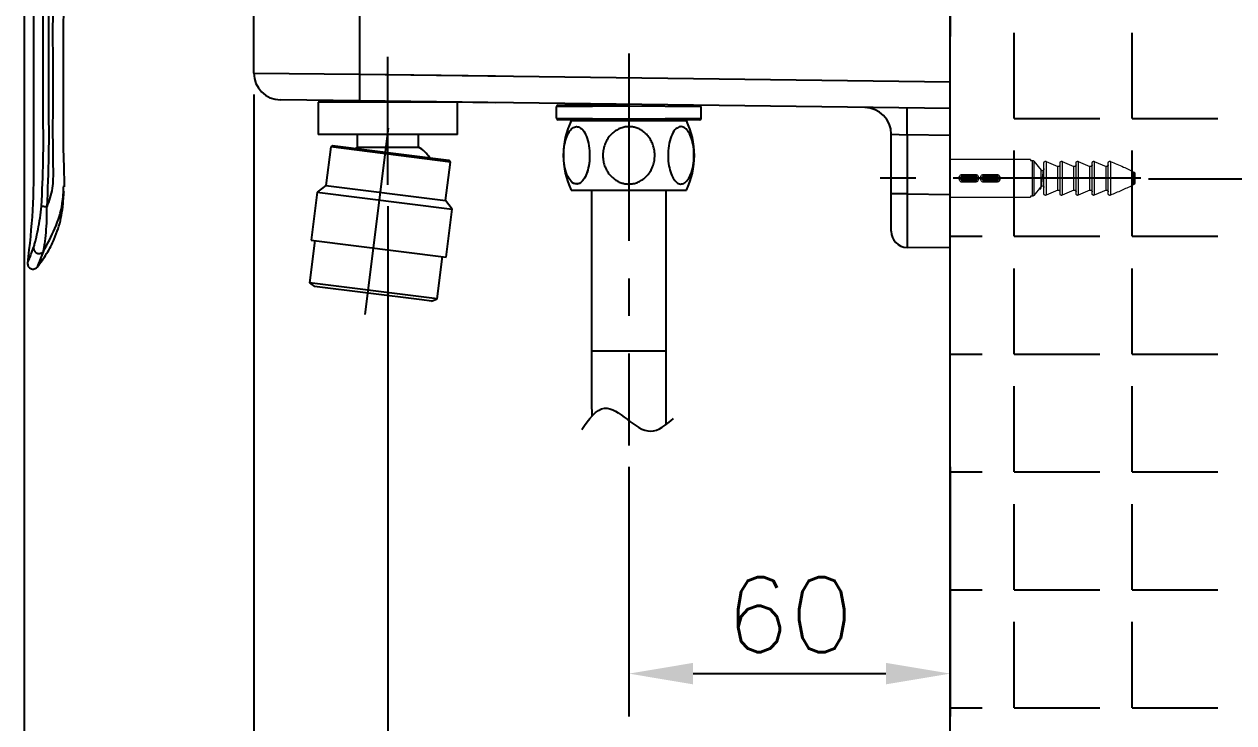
# Model space of a CAD drawing. Extents: x 14808 to 20058, y -13198 to -11680.
# Drawn here: x 18683.1 to 18739.6, y -12367.7 to -12335.1 of the extents above; entities that cross this region are included whole.
import ezdxf

# ---------------------------------------------------------------- set-up
doc = ezdxf.new("R2010")
doc.units = 0
doc.header["$LTSCALE"] = 7
doc.header["$MEASUREMENT"] = 0
doc.linetypes.add('CENTER', pattern=[2, 1.25, -0.25, 0.25, -0.25])
doc.layers.get('0').update_dxf_attribs({"color": 2, "linetype": 'CONTINUOUS'})
for name, color, linetype in [('00_COMPONENTS', 7, 'CONTINUOUS'), ('CL', 1, 'CENTER'), ('D', 2, 'CONTINUOUS'), ('HT', 3, 'CONTINUOUS')]:
    doc.layers.add(name, color=color, linetype=linetype)
doc.styles.add('GHS', font='romans', dxfattribs={"bigfont": 'ghs'})

msp = doc.modelspace()

# ---------------------------------------------------------------- linework, layer by layer
at = {"color": 7, "linetype": 'Continuous', "lineweight": 15}
for p, q in [((18726.313, -12337.829), (18726.313, -12315.329)), ((18726.313, -12337.829), (18726.313, -12339.079)), ((18726.313, -12339.079), (18726.313, -12340.329)), ((18726.313, -12343.079), (18726.313, -12340.329)), ((18730.063, -12341.454), (18726.313, -12341.454)), ((18730.063, -12341.454), (18730.063, -12341.496)), ((18730.063, -12341.496), (18730.154, -12341.496)), ((18730.154, -12343.163), (18730.154, -12341.496)), ((18730.21, -12341.522), (18730.21, -12343.136)), ((18730.21, -12341.522), (18730.557, -12341.954)), ((18730.688, -12343.046), (18730.688, -12341.613)), ((18730.79, -12341.539), (18730.79, -12343.119)), ((18730.79, -12341.539), (18731.335, -12341.773)), ((18731.438, -12343.046), (18731.438, -12341.613)), ((18731.54, -12341.539), (18731.54, -12343.119)), ((18731.54, -12341.539), (18732.085, -12341.773)), ((18732.188, -12343.046), (18732.188, -12341.613)), ((18732.29, -12341.539), (18732.29, -12343.119)), ((18732.29, -12341.539), (18732.835, -12341.773)), ((18732.938, -12343.046), (18732.938, -12341.613)), ((18733.04, -12341.539), (18733.04, -12343.119)), ((18733.04, -12341.539), (18733.585, -12341.773)), ((18733.688, -12343.046), (18733.688, -12341.613)), ((18733.79, -12341.539), (18733.79, -12343.119)), ((18726.888, -12342.204), (18726.888, -12342.145)), ((18726.888, -12342.145), (18727.475, -12342.145)), ((18727.475, -12342.204), (18727.475, -12342.145)), ((18727.888, -12342.204), (18727.888, -12342.145)), ((18727.888, -12342.145), (18728.475, -12342.145)), ((18728.475, -12342.204), (18728.475, -12342.145)), ((18730.557, -12342.704), (18730.557, -12341.954)), ((18730.687, -12341.875), (18730.66, -12341.964)), ((18731.335, -12342.885), (18731.335, -12341.773)), ((18732.085, -12342.885), (18732.085, -12341.773)), ((18732.835, -12342.885), (18732.835, -12341.773)), ((18733.585, -12342.885), (18733.585, -12341.773)), ((18734.89, -12342.62), (18734.89, -12342.039)), ((18734.938, -12342.144), (18734.938, -12342.514)), ((18726.738, -12342.375), (18726.738, -12342.283)), ((18726.892, -12342.279), (18726.813, -12342.279)), ((18726.813, -12342.379), (18726.813, -12342.279)), ((18726.813, -12342.379), (18726.892, -12342.379)), ((18726.888, -12342.513), (18726.888, -12342.454)), ((18727.475, -12342.513), (18726.888, -12342.513)), ((18726.892, -12342.279), (18726.892, -12342.379)), ((18727.475, -12342.513), (18727.475, -12342.454)), ((18727.738, -12342.375), (18727.738, -12342.283)), ((18727.892, -12342.279), (18727.813, -12342.279)), ((18727.813, -12342.379), (18727.813, -12342.279)), ((18727.813, -12342.379), (18727.892, -12342.379)), ((18727.888, -12342.513), (18727.888, -12342.454)), ((18728.475, -12342.513), (18727.888, -12342.513)), ((18727.892, -12342.279), (18727.892, -12342.379)), ((18728.475, -12342.513), (18728.475, -12342.454)), ((18726.313, -12343.079), (18726.313, -12345.579)), ((18726.313, -12343.204), (18730.063, -12343.204)), ((18730.154, -12343.163), (18730.063, -12343.163)), ((18730.063, -12343.163), (18730.063, -12343.204)), ((18731.335, -12342.885), (18730.79, -12343.119)), ((18732.085, -12342.885), (18731.54, -12343.119)), ((18732.835, -12342.885), (18732.29, -12343.119)), ((18733.585, -12342.885), (18733.04, -12343.119))]:
    msp.add_line(p, q, dxfattribs=at)
msp.add_line((18726.313, -12321.909), (18726.313, -12335.709))
for centre, radius, start, end in [((18726.888, -12342.279), 0.075, 90, 180), ((18726.534, -12342.26), 0.358, 357.0075, 9.0446), ((18727.888, -12342.279), 0.075, 90, 180), ((18727.534, -12342.26), 0.358, 357.0075, 9.0446), ((18726.756, -12341.924), 0.36, 267.0203, 279.0053), ((18726.756, -12342.734), 0.36, 80.9947, 92.9797), ((18726.888, -12342.379), 0.075, 180, 270), ((18726.534, -12342.398), 0.358, 350.9554, 2.9925), ((18727.624, -12341.675), 0.608, 263.4644, 270.2691), ((18727.624, -12342.984), 0.608, 89.7309, 96.5356), ((18727.756, -12341.924), 0.36, 267.0203, 279.0053), ((18727.756, -12342.734), 0.36, 80.9947, 92.9797), ((18727.888, -12342.379), 0.075, 180, 270), ((18727.534, -12342.398), 0.358, 350.9554, 2.9925), ((18728.624, -12341.675), 0.608, 263.4644, 270.2691), ((18728.624, -12342.984), 0.608, 89.7309, 96.5356)]:
    msp.add_arc(centre, radius, start, end, dxfattribs=at)
for points, knots in [([(18730.154, -12341.496), (18730.157, -12341.496), (18730.164, -12341.496), (18730.18, -12341.5), (18730.197, -12341.508), (18730.206, -12341.518), (18730.21, -12341.522)], [0, 0, 0, 0, 0.143051, 0.35299, 0.744782, 1, 1, 1, 1]), ([(18730.688, -12341.613), (18730.688, -12341.608), (18730.688, -12341.599), (18730.693, -12341.581), (18730.702, -12341.564), (18730.715, -12341.551), (18730.726, -12341.543), (18730.737, -12341.537), (18730.75, -12341.534), (18730.764, -12341.533), (18730.776, -12341.534), (18730.785, -12341.537), (18730.79, -12341.539), (18730.79, -12341.539)], [0, 0, 0, 0, 0.090587, 0.18362, 0.372835, 0.462038, 0.554146, 0.638245, 0.725016, 0.820601, 0.900646, 0.983061, 1, 1, 1, 1]), ([(18731.438, -12341.613), (18731.438, -12341.608), (18731.438, -12341.599), (18731.443, -12341.581), (18731.452, -12341.564), (18731.465, -12341.551), (18731.476, -12341.543), (18731.487, -12341.537), (18731.5, -12341.534), (18731.514, -12341.533), (18731.526, -12341.534), (18731.535, -12341.537), (18731.54, -12341.539), (18731.54, -12341.539)], [0, 0, 0, 0, 0.090587, 0.18362, 0.372835, 0.462038, 0.554146, 0.638245, 0.725016, 0.820601, 0.900646, 0.983061, 1, 1, 1, 1]), ([(18732.188, -12341.613), (18732.188, -12341.608), (18732.188, -12341.599), (18732.193, -12341.581), (18732.202, -12341.564), (18732.215, -12341.551), (18732.226, -12341.543), (18732.237, -12341.537), (18732.25, -12341.534), (18732.264, -12341.533), (18732.276, -12341.534), (18732.285, -12341.537), (18732.29, -12341.539), (18732.29, -12341.539)], [0, 0, 0, 0, 0.090587, 0.18362, 0.372835, 0.462038, 0.554146, 0.638245, 0.725016, 0.820601, 0.900646, 0.983061, 1, 1, 1, 1]), ([(18732.938, -12341.613), (18732.938, -12341.608), (18732.938, -12341.599), (18732.943, -12341.581), (18732.952, -12341.564), (18732.965, -12341.551), (18732.976, -12341.543), (18732.987, -12341.537), (18733, -12341.534), (18733.014, -12341.533), (18733.026, -12341.534), (18733.035, -12341.537), (18733.04, -12341.539), (18733.04, -12341.539)], [0, 0, 0, 0, 0.090587, 0.18362, 0.372835, 0.462038, 0.554146, 0.638245, 0.725016, 0.820601, 0.900646, 0.983061, 1, 1, 1, 1]), ([(18733.688, -12341.613), (18733.688, -12341.608), (18733.688, -12341.599), (18733.693, -12341.581), (18733.702, -12341.564), (18733.715, -12341.551), (18733.726, -12341.543), (18733.737, -12341.537), (18733.75, -12341.534), (18733.764, -12341.533), (18733.776, -12341.534), (18733.785, -12341.537), (18733.79, -12341.539), (18733.79, -12341.539)], [0, 0, 0, 0, 0.090587, 0.18362, 0.372835, 0.462038, 0.554146, 0.638245, 0.725016, 0.820601, 0.900646, 0.983061, 1, 1, 1, 1]), ([(18733.79, -12341.539), (18733.995, -12341.625), (18734.367, -12341.781), (18734.728, -12341.959), (18734.89, -12342.039)], [0, 0, 0, 0, 0.5510684, 1, 1, 1, 1]), ([(18726.738, -12342.283), (18726.738, -12342.272), (18726.74, -12342.246), (18726.759, -12342.206), (18726.794, -12342.172), (18726.838, -12342.149), (18726.871, -12342.146), (18726.888, -12342.145)], [0, 0, 0, 0, 0.141948, 0.35246, 0.565359, 0.780891, 1, 1, 1, 1]), ([(18726.888, -12342.204), (18726.991, -12342.204), (18727.162, -12342.204), (18727.351, -12342.204), (18727.443, -12342.204), (18727.467, -12342.204), (18727.475, -12342.204)], [0, 0, 0, 0, 0.472067, 0.778735, 0.931401, 1, 1, 1, 1]), ([(18727.475, -12342.145), (18727.476, -12342.145), (18727.494, -12342.145), (18727.529, -12342.15), (18727.571, -12342.171), (18727.604, -12342.203), (18727.624, -12342.241), (18727.626, -12342.27), (18727.627, -12342.283)], [0, 0, 0, 0, 0.016892, 0.235372, 0.450772, 0.624179, 0.82807, 1, 1, 1, 1]), ([(18727.555, -12342.279), (18727.555, -12342.272), (18727.554, -12342.257), (18727.544, -12342.236), (18727.527, -12342.219), (18727.503, -12342.206), (18727.485, -12342.205), (18727.475, -12342.204)], [0, 0, 0, 0, 0.173018, 0.375117, 0.543599, 0.7526, 1, 1, 1, 1]), ([(18727.738, -12342.283), (18727.738, -12342.272), (18727.74, -12342.246), (18727.759, -12342.206), (18727.794, -12342.172), (18727.838, -12342.149), (18727.871, -12342.146), (18727.888, -12342.145)], [0, 0, 0, 0, 0.141948, 0.35246, 0.565359, 0.780891, 1, 1, 1, 1]), ([(18727.888, -12342.204), (18727.991, -12342.204), (18728.162, -12342.204), (18728.351, -12342.204), (18728.443, -12342.204), (18728.467, -12342.204), (18728.475, -12342.204)], [0, 0, 0, 0, 0.472067, 0.778735, 0.931401, 1, 1, 1, 1]), ([(18728.475, -12342.145), (18728.476, -12342.145), (18728.494, -12342.145), (18728.529, -12342.15), (18728.571, -12342.171), (18728.604, -12342.203), (18728.624, -12342.241), (18728.626, -12342.27), (18728.627, -12342.283)], [0, 0, 0, 0, 0.016892, 0.235372, 0.450772, 0.624179, 0.82807, 1, 1, 1, 1]), ([(18728.555, -12342.279), (18728.555, -12342.272), (18728.554, -12342.257), (18728.544, -12342.236), (18728.527, -12342.219), (18728.503, -12342.206), (18728.485, -12342.205), (18728.475, -12342.204)], [0, 0, 0, 0, 0.173018, 0.375117, 0.543599, 0.7526, 1, 1, 1, 1]), ([(18730.5, -12342.784), (18730.505, -12342.798), (18730.515, -12342.829), (18730.53, -12342.833), (18730.546, -12342.805), (18730.562, -12342.743), (18730.577, -12342.652), (18730.593, -12342.54), (18730.609, -12342.413), (18730.624, -12342.28), (18730.64, -12342.15), (18730.657, -12342.033), (18730.671, -12341.936), (18730.682, -12341.896), (18730.687, -12341.876)], [0, 0, 0, 0, 0.079782, 0.162789, 0.247255, 0.33222, 0.415205, 0.499717, 0.584656, 0.667622, 0.752178, 0.837091, 0.920041, 1, 1, 1, 1]), ([(18730.66, -12341.964), (18730.659, -12341.965), (18730.654, -12341.97), (18730.646, -12341.976), (18730.635, -12341.981), (18730.625, -12341.984), (18730.614, -12341.986), (18730.603, -12341.985), (18730.593, -12341.982), (18730.584, -12341.978), (18730.575, -12341.973), (18730.565, -12341.965), (18730.56, -12341.958), (18730.557, -12341.954)], [0, 0, 0, 0, 0.057433, 0.165493, 0.254243, 0.34544, 0.434272, 0.526122, 0.608603, 0.693229, 0.780987, 0.870624, 1, 1, 1, 1]), ([(18730.688, -12341.894), (18730.688, -12341.895), (18730.688, -12341.901), (18730.687, -12341.912), (18730.684, -12341.922), (18730.682, -12341.927)], [0, 0, 0, 0, 0.05861, 0.552891, 1, 1, 1, 1]), ([(18731.438, -12341.697), (18731.437, -12341.702), (18731.437, -12341.712), (18731.433, -12341.726), (18731.427, -12341.74), (18731.419, -12341.752), (18731.409, -12341.762), (18731.397, -12341.771), (18731.385, -12341.776), (18731.372, -12341.779), (18731.36, -12341.78), (18731.349, -12341.778), (18731.34, -12341.776), (18731.336, -12341.774), (18731.335, -12341.773)], [0, 0, 0, 0, 0.096932, 0.19322, 0.292336, 0.387669, 0.486172, 0.574819, 0.666624, 0.74646, 0.828966, 0.903471, 0.980128, 1, 1, 1, 1]), ([(18732.188, -12341.697), (18732.187, -12341.702), (18732.187, -12341.712), (18732.183, -12341.726), (18732.177, -12341.74), (18732.169, -12341.752), (18732.159, -12341.762), (18732.147, -12341.771), (18732.135, -12341.776), (18732.122, -12341.779), (18732.11, -12341.78), (18732.099, -12341.778), (18732.09, -12341.776), (18732.086, -12341.774), (18732.085, -12341.773)], [0, 0, 0, 0, 0.096932, 0.19322, 0.292336, 0.387669, 0.486172, 0.574819, 0.666624, 0.74646, 0.828966, 0.903471, 0.980128, 1, 1, 1, 1]), ([(18732.938, -12341.697), (18732.937, -12341.702), (18732.937, -12341.712), (18732.933, -12341.726), (18732.927, -12341.74), (18732.919, -12341.752), (18732.909, -12341.762), (18732.897, -12341.771), (18732.885, -12341.776), (18732.872, -12341.779), (18732.86, -12341.78), (18732.849, -12341.778), (18732.84, -12341.776), (18732.836, -12341.774), (18732.835, -12341.773)], [0, 0, 0, 0, 0.096932, 0.19322, 0.292336, 0.387669, 0.486172, 0.574819, 0.666624, 0.74646, 0.828966, 0.903471, 0.980128, 1, 1, 1, 1]), ([(18733.688, -12341.697), (18733.687, -12341.702), (18733.687, -12341.712), (18733.683, -12341.726), (18733.677, -12341.74), (18733.669, -12341.752), (18733.659, -12341.762), (18733.647, -12341.771), (18733.635, -12341.776), (18733.622, -12341.779), (18733.61, -12341.78), (18733.599, -12341.778), (18733.59, -12341.776), (18733.586, -12341.774), (18733.585, -12341.773)], [0, 0, 0, 0, 0.096932, 0.19322, 0.292336, 0.387669, 0.486172, 0.574819, 0.666624, 0.74646, 0.828966, 0.903471, 0.980128, 1, 1, 1, 1]), ([(18734.89, -12342.039), (18734.891, -12342.039), (18734.898, -12342.043), (18734.906, -12342.05), (18734.92, -12342.066), (18734.935, -12342.096), (18734.937, -12342.126), (18734.938, -12342.144)], [0, 0, 0, 0, 0.0255964, 0.1950803, 0.2472498, 0.5649138, 1, 1, 1, 1]), ([(18726.888, -12342.513), (18726.877, -12342.513), (18726.849, -12342.511), (18726.807, -12342.495), (18726.769, -12342.464), (18726.743, -12342.422), (18726.739, -12342.391), (18726.738, -12342.375)], [0, 0, 0, 0, 0.145418, 0.368001, 0.585083, 0.794333, 1, 1, 1, 1]), ([(18727.475, -12342.454), (18727.467, -12342.454), (18727.443, -12342.454), (18727.38, -12342.454), (18727.202, -12342.454), (18727.029, -12342.454), (18726.888, -12342.454)], [0, 0, 0, 0, 0.070858, 0.217958, 0.3643, 1, 1, 1, 1]), ([(18727.555, -12342.279), (18727.553, -12342.279), (18727.544, -12342.279), (18727.505, -12342.279), (18727.424, -12342.279), (18727.322, -12342.279), (18727.191, -12342.279), (18727.045, -12342.279), (18726.936, -12342.279), (18726.892, -12342.279)], [0, 0, 0, 0, 0.020832, 0.12545, 0.283902, 0.42695, 0.573375, 0.828545, 1, 1, 1, 1]), ([(18726.892, -12342.379), (18727.042, -12342.379), (18727.229, -12342.379), (18727.426, -12342.379), (18727.502, -12342.379), (18727.542, -12342.379), (18727.552, -12342.379), (18727.555, -12342.379)], [0, 0, 0, 0, 0.5781079, 0.7187487, 0.8716407, 0.9638999, 1, 1, 1, 1]), ([(18727.627, -12342.375), (18727.627, -12342.377), (18727.627, -12342.393), (18727.621, -12342.425), (18727.602, -12342.456), (18727.575, -12342.483), (18727.537, -12342.507), (18727.497, -12342.511), (18727.475, -12342.513)], [0, 0, 0, 0, 0.017458, 0.217503, 0.421286, 0.48534, 0.710599, 1, 1, 1, 1]), ([(18727.475, -12342.454), (18727.476, -12342.454), (18727.485, -12342.454), (18727.497, -12342.452), (18727.517, -12342.446), (18727.529, -12342.438), (18727.542, -12342.423), (18727.553, -12342.406), (18727.554, -12342.388), (18727.555, -12342.379)], [0, 0, 0, 0, 0.027434, 0.231118, 0.301702, 0.519144, 0.581325, 0.782015, 1, 1, 1, 1]), ([(18727.555, -12342.379), (18727.555, -12342.371), (18727.555, -12342.338), (18727.555, -12342.305), (18727.555, -12342.279)], [0, 0, 0, 0, 0.2343115, 1, 1, 1, 1]), ([(18727.627, -12342.283), (18727.627, -12342.307), (18727.627, -12342.337), (18727.627, -12342.368), (18727.627, -12342.375)], [0, 0, 0, 0, 0.7656201, 1, 1, 1, 1]), ([(18727.888, -12342.513), (18727.877, -12342.513), (18727.849, -12342.511), (18727.807, -12342.495), (18727.769, -12342.464), (18727.743, -12342.422), (18727.739, -12342.391), (18727.738, -12342.375)], [0, 0, 0, 0, 0.145418, 0.368001, 0.585083, 0.794333, 1, 1, 1, 1]), ([(18728.475, -12342.454), (18728.467, -12342.454), (18728.443, -12342.454), (18728.38, -12342.454), (18728.202, -12342.454), (18728.029, -12342.454), (18727.888, -12342.454)], [0, 0, 0, 0, 0.070858, 0.217958, 0.3643, 1, 1, 1, 1]), ([(18728.555, -12342.279), (18728.553, -12342.279), (18728.544, -12342.279), (18728.505, -12342.279), (18728.395, -12342.279), (18728.226, -12342.279), (18728.046, -12342.279), (18727.936, -12342.279), (18727.892, -12342.279)], [0, 0, 0, 0, 0.020848, 0.125544, 0.284114, 0.573057, 0.828417, 1, 1, 1, 1]), ([(18727.892, -12342.379), (18727.965, -12342.379), (18728.114, -12342.379), (18728.293, -12342.379), (18728.426, -12342.379), (18728.502, -12342.379), (18728.542, -12342.379), (18728.552, -12342.379), (18728.555, -12342.379)], [0, 0, 0, 0, 0.284893, 0.579175, 0.71946, 0.871965, 0.963991, 1, 1, 1, 1]), ([(18728.627, -12342.375), (18728.627, -12342.377), (18728.627, -12342.393), (18728.621, -12342.425), (18728.602, -12342.456), (18728.575, -12342.483), (18728.537, -12342.507), (18728.497, -12342.511), (18728.475, -12342.513)], [0, 0, 0, 0, 0.0174578, 0.2175035, 0.4212856, 0.4853404, 0.7105992, 1, 1, 1, 1]), ([(18728.475, -12342.454), (18728.476, -12342.454), (18728.485, -12342.454), (18728.497, -12342.452), (18728.517, -12342.446), (18728.529, -12342.438), (18728.542, -12342.423), (18728.553, -12342.406), (18728.554, -12342.388), (18728.555, -12342.379)], [0, 0, 0, 0, 0.027434, 0.231118, 0.301702, 0.519144, 0.581325, 0.782015, 1, 1, 1, 1]), ([(18728.555, -12342.379), (18728.555, -12342.371), (18728.555, -12342.338), (18728.555, -12342.305), (18728.555, -12342.279)], [0, 0, 0, 0, 0.234311, 1, 1, 1, 1]), ([(18728.627, -12342.283), (18728.627, -12342.307), (18728.627, -12342.337), (18728.627, -12342.368), (18728.627, -12342.375)], [0, 0, 0, 0, 0.76562, 1, 1, 1, 1]), ([(18730.557, -12342.704), (18730.532, -12342.738), (18730.421, -12342.886), (18730.302, -12343.027), (18730.21, -12343.136)], [0, 0, 0, 0, 0.226025, 1, 1, 1, 1]), ([(18730.548, -12342.792), (18730.559, -12342.756), (18730.57, -12342.719), (18730.581, -12342.683), (18730.581, -12342.683)], [0, 0, 0, 0, 0.978658, 1, 1, 1, 1]), ([(18730.581, -12342.683), (18730.586, -12342.68), (18730.594, -12342.675), (18730.606, -12342.673), (18730.617, -12342.673), (18730.628, -12342.675), (18730.639, -12342.679), (18730.65, -12342.685), (18730.661, -12342.695), (18730.671, -12342.706), (18730.678, -12342.719), (18730.685, -12342.738), (18730.687, -12342.753), (18730.688, -12342.764)], [0, 0, 0, 0, 0.096539, 0.16446, 0.234823, 0.29604, 0.358955, 0.450565, 0.538355, 0.628957, 0.716621, 0.806209, 1, 1, 1, 1]), ([(18734.89, -12342.62), (18734.865, -12342.633), (18734.675, -12342.734), (18734.307, -12342.899), (18733.963, -12343.046), (18733.79, -12343.119)], [0, 0, 0, 0, 0.070185, 0.534706, 1, 1, 1, 1]), ([(18734.938, -12342.514), (18734.937, -12342.521), (18734.937, -12342.542), (18734.93, -12342.572), (18734.915, -12342.6), (18734.901, -12342.614), (18734.892, -12342.619), (18734.89, -12342.62)], [0, 0, 0, 0, 0.176979, 0.522801, 0.753282, 0.949342, 1, 1, 1, 1]), ([(18730.21, -12343.136), (18730.207, -12343.14), (18730.198, -12343.149), (18730.179, -12343.16), (18730.162, -12343.162), (18730.154, -12343.163)], [0, 0, 0, 0, 0.216514, 0.625663, 1, 1, 1, 1]), ([(18730.79, -12343.119), (18730.787, -12343.121), (18730.78, -12343.123), (18730.768, -12343.125), (18730.756, -12343.125), (18730.744, -12343.123), (18730.733, -12343.119), (18730.722, -12343.113), (18730.713, -12343.105), (18730.704, -12343.096), (18730.697, -12343.086), (18730.692, -12343.074), (18730.689, -12343.061), (18730.688, -12343.051), (18730.688, -12343.046), (18730.688, -12343.046)], [0, 0, 0, 0, 0.07532, 0.152584, 0.232221, 0.314211, 0.393204, 0.474396, 0.555172, 0.638099, 0.722558, 0.809224, 0.898319, 0.989778, 1, 1, 1, 1]), ([(18731.335, -12342.885), (18731.337, -12342.884), (18731.343, -12342.882), (18731.353, -12342.879), (18731.365, -12342.879), (18731.377, -12342.88), (18731.388, -12342.883), (18731.398, -12342.889), (18731.408, -12342.896), (18731.418, -12342.905), (18731.425, -12342.916), (18731.431, -12342.928), (18731.436, -12342.941), (18731.437, -12342.953), (18731.438, -12342.959), (18731.438, -12342.961)], [0, 0, 0, 0, 0.045689, 0.125421, 0.207815, 0.282278, 0.358888, 0.427435, 0.513209, 0.601632, 0.687346, 0.775236, 0.867028, 0.961234, 1, 1, 1, 1]), ([(18731.54, -12343.119), (18731.537, -12343.121), (18731.53, -12343.123), (18731.518, -12343.125), (18731.506, -12343.125), (18731.494, -12343.123), (18731.483, -12343.119), (18731.472, -12343.113), (18731.463, -12343.105), (18731.454, -12343.096), (18731.447, -12343.086), (18731.442, -12343.074), (18731.439, -12343.061), (18731.438, -12343.051), (18731.438, -12343.046), (18731.438, -12343.046)], [0, 0, 0, 0, 0.07532, 0.152584, 0.232221, 0.314211, 0.393204, 0.474396, 0.555172, 0.638099, 0.722558, 0.809224, 0.898319, 0.989778, 1, 1, 1, 1]), ([(18732.085, -12342.885), (18732.087, -12342.884), (18732.093, -12342.882), (18732.103, -12342.879), (18732.115, -12342.879), (18732.127, -12342.88), (18732.138, -12342.883), (18732.148, -12342.889), (18732.158, -12342.896), (18732.168, -12342.905), (18732.175, -12342.916), (18732.181, -12342.928), (18732.186, -12342.941), (18732.187, -12342.953), (18732.188, -12342.959), (18732.188, -12342.961)], [0, 0, 0, 0, 0.045689, 0.125421, 0.207815, 0.282278, 0.358888, 0.427435, 0.513209, 0.601632, 0.687346, 0.775236, 0.867028, 0.961234, 1, 1, 1, 1]), ([(18732.29, -12343.119), (18732.287, -12343.121), (18732.28, -12343.123), (18732.268, -12343.125), (18732.256, -12343.125), (18732.244, -12343.123), (18732.233, -12343.119), (18732.222, -12343.113), (18732.213, -12343.105), (18732.204, -12343.096), (18732.197, -12343.086), (18732.192, -12343.074), (18732.189, -12343.061), (18732.188, -12343.051), (18732.188, -12343.046), (18732.188, -12343.046)], [0, 0, 0, 0, 0.07532, 0.152584, 0.232221, 0.314211, 0.393204, 0.474396, 0.555172, 0.638099, 0.722558, 0.809224, 0.898319, 0.989778, 1, 1, 1, 1]), ([(18732.835, -12342.885), (18732.837, -12342.884), (18732.843, -12342.882), (18732.853, -12342.879), (18732.865, -12342.879), (18732.877, -12342.88), (18732.888, -12342.883), (18732.898, -12342.889), (18732.908, -12342.896), (18732.918, -12342.905), (18732.925, -12342.916), (18732.931, -12342.928), (18732.936, -12342.941), (18732.937, -12342.953), (18732.938, -12342.959), (18732.938, -12342.961)], [0, 0, 0, 0, 0.045689, 0.125421, 0.207815, 0.282278, 0.358888, 0.427435, 0.513209, 0.601632, 0.687346, 0.775236, 0.867028, 0.961234, 1, 1, 1, 1]), ([(18733.04, -12343.119), (18733.037, -12343.121), (18733.03, -12343.123), (18733.018, -12343.125), (18733.006, -12343.125), (18732.994, -12343.123), (18732.983, -12343.119), (18732.972, -12343.113), (18732.963, -12343.105), (18732.954, -12343.096), (18732.947, -12343.086), (18732.942, -12343.074), (18732.939, -12343.061), (18732.938, -12343.051), (18732.938, -12343.046), (18732.938, -12343.046)], [0, 0, 0, 0, 0.07532, 0.152584, 0.232221, 0.314211, 0.393204, 0.474396, 0.555172, 0.638099, 0.722558, 0.809224, 0.898319, 0.989778, 1, 1, 1, 1]), ([(18733.585, -12342.885), (18733.587, -12342.884), (18733.593, -12342.882), (18733.603, -12342.879), (18733.615, -12342.879), (18733.627, -12342.88), (18733.638, -12342.883), (18733.648, -12342.889), (18733.658, -12342.896), (18733.668, -12342.905), (18733.675, -12342.916), (18733.681, -12342.928), (18733.686, -12342.941), (18733.687, -12342.953), (18733.688, -12342.959), (18733.688, -12342.961)], [0, 0, 0, 0, 0.0456891, 0.125421, 0.2078148, 0.2822779, 0.3588875, 0.4274351, 0.5132092, 0.6016315, 0.6873457, 0.7752357, 0.8670277, 0.9612337, 1, 1, 1, 1]), ([(18733.79, -12343.119), (18733.787, -12343.121), (18733.78, -12343.123), (18733.768, -12343.125), (18733.756, -12343.125), (18733.744, -12343.123), (18733.733, -12343.119), (18733.722, -12343.113), (18733.713, -12343.105), (18733.704, -12343.096), (18733.697, -12343.086), (18733.692, -12343.074), (18733.689, -12343.061), (18733.688, -12343.051), (18733.688, -12343.046), (18733.688, -12343.046)], [0, 0, 0, 0, 0.07532, 0.152584, 0.232221, 0.314211, 0.393204, 0.474396, 0.555172, 0.638099, 0.722558, 0.809224, 0.898319, 0.989778, 1, 1, 1, 1])]:
    msp.add_open_spline(points, degree=3, knots=knots, dxfattribs=at)
at = {"layer": '00_COMPONENTS', "color": 7, "linetype": 'Continuous'}
for p, q in [((18693.813, -12337.42), (18693.813, -12315.738)), ((18698.747, -12315.69), (18698.747, -12337.468)), ((18693.813, -12337.42), (18698.747, -12337.468)), ((18698.747, -12337.468), (18705.085, -12337.551)), ((18698.747, -12337.468), (18726.313, -12337.829)), ((18698.747, -12338.718), (18695.046, -12338.67)), ((18696.813, -12338.778), (18696.813, -12340.278)), ((18703.313, -12338.778), (18696.813, -12338.778)), ((18697.438, -12338.701), (18697.438, -12338.778)), ((18726.313, -12339.079), (18698.747, -12338.718)), ((18705.085, -12338.801), (18698.747, -12338.718)), ((18702.688, -12338.778), (18702.688, -12338.77)), ((18703.313, -12340.278), (18703.313, -12338.778)), ((18711.313, -12338.958), (18707.938, -12338.987)), ((18707.938, -12339.529), (18707.938, -12338.987)), ((18708.012, -12338.912), (18711.313, -12338.883)), ((18708.688, -12338.848), (18708.688, -12338.906)), ((18710.148, -12338.868), (18710.148, -12338.893)), ((18714.688, -12338.987), (18711.313, -12338.958)), ((18714.688, -12339.529), (18714.688, -12338.987)), ((18707.938, -12339.529), (18711.313, -12339.558)), ((18711.313, -12339.633), (18708.012, -12339.604)), ((18708.625, -12339.633), (18708.585, -12339.718)), ((18708.625, -12339.633), (18714, -12339.633)), ((18708.688, -12339.61), (18708.688, -12339.633)), ((18710.148, -12339.623), (18710.148, -12339.633)), ((18711.313, -12339.558), (18714.688, -12339.529)), ((18714.613, -12339.604), (18711.313, -12339.633)), ((18712.478, -12339.633), (18712.478, -12339.623)), ((18713.938, -12339.633), (18713.938, -12339.61)), ((18703.313, -12340.278), (18696.813, -12340.278)), ((18698.625, -12340.278), (18698.625, -12340.878)), ((18701.5, -12340.878), (18701.5, -12340.278)), ((18723.563, -12340.277), (18724.303, -12340.303)), ((18723.563, -12343.053), (18723.563, -12340.277)), ((18726.313, -12340.329), (18724.303, -12340.303)), ((18724.303, -12340.303), (18724.303, -12343.053)), ((18697.399, -12340.868), (18697.173, -12342.666)), ((18697.483, -12340.803), (18697.399, -12340.868)), ((18702.981, -12341.569), (18697.399, -12340.868)), ((18697.483, -12340.803), (18702.915, -12341.485)), ((18698.625, -12340.878), (18698.532, -12340.934)), ((18698.625, -12340.878), (18701.5, -12340.878)), ((18702.754, -12343.368), (18702.981, -12341.569)), ((18702.981, -12341.569), (18702.915, -12341.485)), ((18697.173, -12342.666), (18696.768, -12342.98)), ((18697.173, -12342.666), (18702.754, -12343.368)), ((18696.768, -12342.98), (18696.488, -12345.213)), ((18696.768, -12342.98), (18703.069, -12343.772)), ((18708.585, -12342.798), (18708.625, -12342.883)), ((18708.625, -12342.883), (18714, -12342.883)), ((18709.563, -12342.883), (18709.563, -12350.383)), ((18713.063, -12350.383), (18713.063, -12342.883)), ((18723.563, -12344.803), (18723.563, -12343.053)), ((18724.303, -12343.053), (18723.563, -12343.053)), ((18724.303, -12343.053), (18726.313, -12343.079)), ((18703.069, -12343.772), (18702.754, -12343.368)), ((18702.788, -12346.005), (18703.069, -12343.772)), ((18696.661, -12345.235), (18696.414, -12347.2)), ((18696.488, -12345.213), (18702.788, -12346.005)), ((18726.313, -12345.579), (18724.303, -12345.553)), ((18702.368, -12347.948), (18702.615, -12345.983)), ((18696.414, -12347.2), (18696.644, -12347.374)), ((18701.87, -12347.886), (18696.414, -12347.2)), ((18701.645, -12348.003), (18696.644, -12347.374)), ((18702.102, -12348.06), (18701.645, -12348.003)), ((18702.368, -12347.948), (18701.87, -12347.886)), ((18702.102, -12348.06), (18702.368, -12347.948)), ((18709.563, -12350.383), (18713.063, -12350.383))]:
    msp.add_line(p, q, dxfattribs=at)
for centre, radius, start, end in [((18695.063, -12337.42), 1.25, 180, 269.25), ((18722.624, -12338.093), 23.885, 178.5007, 181.4993), ((18708.013, -12338.987), 0.075, 90.5, 180), ((18708.013, -12338.987), 0.075, 126.853, 177.5357), ((18714.613, -12338.987), 0.075, 2.4643, 53.147), ((18722.313, -12340.277), 1.25, 0, 89.25), ((18700.426, -12339.678), 23.885, 358.5007, 1.4993), ((18708.013, -12339.529), 0.075, 180, 269.5), ((18711.958, -12341.258), 3.708, 154.0108, 205.9892), ((18710.667, -12341.258), 3.708, 334.0108, 25.9892), ((18714.613, -12339.529), 0.075, 270.5, 0), ((18700.769, -12342.188), 1.5, 32.855, 60.8258), ((18724.313, -12344.803), 0.75, 180, 269.25)]:
    msp.add_arc(centre, radius, start, end, dxfattribs=at)
msp.add_ellipse((18724.313, -12343.053), major_axis=(0.01, 2.5), ratio=0.003926, start_param=1.570932, end_param=3.141557, dxfattribs=at)
for points, knots in [([(18683.525, -12330.646), (18683.525, -12331.385), (18683.525, -12332.771), (18683.525, -12334.84), (18683.525, -12336.891), (18683.525, -12339.052), (18683.525, -12341.372), (18683.522, -12343.801), (18683.337, -12345.46), (18683.245, -12346.282)], [0, 0, 0, 0, 0.141697, 0.265739, 0.396743, 0.534878, 0.680112, 0.84158, 1, 1, 1, 1]), ([(18683.899, -12343.632), (18683.933, -12342.923), (18684.001, -12341.505), (18683.975, -12339.373), (18683.983, -12337.242), (18683.981, -12334.847), (18683.982, -12333.163), (18683.982, -12332.19)], [0, 0, 0, 0, 0.18617, 0.372434, 0.558699, 0.744963, 1, 1, 1, 1]), ([(18684.228, -12332.204), (18684.228, -12332.772), (18684.228, -12334.153), (18684.23, -12336.348), (18684.221, -12338.789), (18684.249, -12341.23), (18684.18, -12342.855), (18684.145, -12343.667)], [0, 0, 0, 0, 0.1484098, 0.3613348, 0.5742596, 0.7871847, 1, 1, 1, 1]), ([(18685.022, -12332.204), (18684.964, -12332.282), (18684.794, -12332.512), (18684.609, -12332.955), (18684.475, -12333.507), (18684.447, -12334.075), (18684.403, -12335.207), (18684.433, -12336.908), (18684.421, -12338.721), (18684.418, -12340.081), (18684.42, -12340.988), (18684.436, -12341.891), (18684.447, -12342.806), (18684.246, -12343.38), (18684.145, -12343.667)], [0, 0, 0, 0, 0.025006, 0.073705, 0.1224, 0.171157, 0.219922, 0.415001, 0.61008, 0.688112, 0.766143, 0.844174, 0.922103, 1, 1, 1, 1]), ([(18684.972, -12342.735), (18684.969, -12342.482), (18684.963, -12341.942), (18684.924, -12341.07), (18684.924, -12340.042), (18684.925, -12338.907), (18684.925, -12337.672), (18684.927, -12336.458), (18684.921, -12335.243), (18684.945, -12334.246), (18684.983, -12333.401), (18685.152, -12332.989), (18685.239, -12332.775)], [0, 0, 0, 0, 0.077564, 0.165271, 0.262206, 0.385849, 0.504858, 0.631682, 0.749484, 0.867868, 0.931306, 1, 1, 1, 1]), ([(18711.313, -12338.883), (18711.313, -12338.884), (18711.313, -12338.885), (18711.313, -12338.898), (18711.313, -12338.917), (18711.313, -12338.936), (18711.313, -12338.95), (18711.313, -12338.956), (18711.313, -12338.958)], [0, 0, 0, 0, 0.214639, 0.429278, 0.643921, 0.858572, 0.943438, 1, 1, 1, 1]), ([(18708.271, -12341.258), (18708.279, -12341.419), (18708.294, -12341.74), (18708.414, -12342.165), (18708.589, -12342.468), (18708.793, -12342.609), (18708.991, -12342.594), (18709.168, -12342.454), (18709.32, -12342.202), (18709.433, -12341.845), (18709.492, -12341.403), (18709.477, -12340.92), (18709.382, -12340.466), (18709.219, -12340.119), (18709.02, -12339.93), (18708.818, -12339.903), (18708.634, -12340.01), (18708.474, -12340.231), (18708.349, -12340.558), (18708.281, -12340.919), (18708.274, -12341.162), (18708.271, -12341.258)], [0, 0, 0, 0, 0.060165, 0.120417, 0.178395, 0.230832, 0.278405, 0.324356, 0.37215, 0.424077, 0.480832, 0.541337, 0.602963, 0.662254, 0.716368, 0.765071, 0.811103, 0.858073, 0.908672, 0.964078, 1, 1, 1, 1]), ([(18712.525, -12341.258), (18712.521, -12341.337), (18712.513, -12341.498), (18712.452, -12341.731), (18712.355, -12341.954), (18712.222, -12342.152), (18712.057, -12342.322), (18711.873, -12342.452), (18711.672, -12342.543), (18711.474, -12342.591), (18711.275, -12342.601), (18711.088, -12342.578), (18710.908, -12342.524), (18710.741, -12342.443), (18710.585, -12342.333), (18710.444, -12342.197), (18710.32, -12342.034), (18710.219, -12341.846), (18710.144, -12341.637), (18710.102, -12341.409), (18710.097, -12341.169), (18710.131, -12340.928), (18710.207, -12340.693), (18710.321, -12340.477), (18710.471, -12340.286), (18710.644, -12340.134), (18710.839, -12340.019), (18711.036, -12339.948), (18711.238, -12339.916), (18711.43, -12339.92), (18711.616, -12339.957), (18711.79, -12340.023), (18711.953, -12340.117), (18712.103, -12340.238), (18712.237, -12340.385), (18712.351, -12340.559), (18712.442, -12340.756), (18712.495, -12340.945), (18712.52, -12341.114), (18712.523, -12341.21), (18712.525, -12341.258)], [0, 0, 0, 0, 0.029667, 0.06016, 0.089835, 0.120432, 0.148944, 0.178459, 0.204246, 0.23094, 0.254368, 0.278527, 0.301192, 0.324468, 0.34806, 0.372236, 0.397872, 0.424134, 0.452142, 0.480865, 0.510698, 0.541364, 0.571715, 0.603011, 0.632175, 0.662348, 0.688955, 0.716511, 0.740485, 0.765238, 0.787933, 0.811264, 0.834446, 0.858212, 0.883193, 0.908782, 0.936129, 0.964162, 0.981994, 1, 1, 1, 1]), ([(18711.313, -12339.558), (18711.313, -12339.56), (18711.313, -12339.566), (18711.313, -12339.579), (18711.313, -12339.598), (18711.313, -12339.617), (18711.313, -12339.63), (18711.313, -12339.632), (18711.313, -12339.633)], [0, 0, 0, 0, 0.056562, 0.141428, 0.356079, 0.570722, 0.785361, 1, 1, 1, 1]), ([(18714.354, -12341.258), (18714.347, -12341.419), (18714.331, -12341.74), (18714.211, -12342.165), (18714.036, -12342.468), (18713.832, -12342.609), (18713.634, -12342.594), (18713.457, -12342.454), (18713.306, -12342.202), (18713.192, -12341.845), (18713.133, -12341.403), (18713.148, -12340.92), (18713.243, -12340.466), (18713.406, -12340.119), (18713.605, -12339.93), (18713.807, -12339.903), (18713.991, -12340.01), (18714.151, -12340.231), (18714.276, -12340.558), (18714.344, -12340.919), (18714.351, -12341.162), (18714.354, -12341.258)], [0, 0, 0, 0, 0.060165, 0.120417, 0.178395, 0.230832, 0.278405, 0.324356, 0.37215, 0.424077, 0.480832, 0.541337, 0.602963, 0.662254, 0.716368, 0.765071, 0.811103, 0.858073, 0.908672, 0.964078, 1, 1, 1, 1]), ([(18709.483, -12341.258), (18709.475, -12341.418), (18709.46, -12341.74), (18709.339, -12342.165), (18709.165, -12342.467), (18708.96, -12342.611), (18708.766, -12342.588), (18708.637, -12342.513), (18708.588, -12342.431), (18708.585, -12342.426)], [0, 0, 0, 0, 0.1841046, 0.3684742, 0.5458833, 0.7063393, 0.8519116, 0.9925222, 1, 1, 1, 1]), ([(18683.985, -12345.742), (18684.176, -12345.391), (18684.559, -12344.688), (18684.889, -12343.641), (18684.923, -12342.954), (18684.937, -12342.675)], [0, 0, 0, 0, 0.372936, 0.745846, 1, 1, 1, 1]), ([(18684.892, -12343.674), (18684.892, -12343.67), (18684.893, -12343.663), (18684.903, -12343.532), (18684.919, -12343.313), (18684.944, -12343.063), (18684.956, -12342.939)], [0, 0, 0, 0, 0.218694, 0.479855, 0.740402, 1, 1, 1, 1]), ([(18683.531, -12345.563), (18683.547, -12345.516), (18683.577, -12345.422), (18683.651, -12345.128), (18683.742, -12344.715), (18683.837, -12344.182), (18683.879, -12343.816), (18683.899, -12343.632)], [0, 0, 0, 0, 0.124535, 0.24953, 0.499438, 0.749674, 1, 1, 1, 1]), ([(18683.693, -12346.472), (18683.848, -12346.267), (18684.157, -12345.857), (18684.471, -12345.245), (18684.683, -12344.685), (18684.816, -12344.187), (18684.866, -12343.848), (18684.892, -12343.679)], [0, 0, 0, 0, 0.249868, 0.499775, 0.666483, 0.833292, 1, 1, 1, 1]), ([(18684.145, -12343.667), (18684.119, -12343.666), (18684.068, -12343.664), (18683.996, -12343.651), (18683.934, -12343.638), (18683.911, -12343.634), (18683.899, -12343.632)], [0, 0, 0, 0, 0.250288, 0.500406, 0.75032, 1, 1, 1, 1]), ([(18683.985, -12345.742), (18683.996, -12345.697), (18684.018, -12345.609), (18684.064, -12345.316), (18684.111, -12344.862), (18684.155, -12344.272), (18684.148, -12343.869), (18684.145, -12343.667)], [0, 0, 0, 0, 0.124903, 0.249901, 0.499404, 0.749642, 1, 1, 1, 1]), ([(18683.251, -12346.282), (18683.254, -12346.275), (18683.26, -12346.259), (18683.312, -12346.125), (18683.394, -12345.915), (18683.485, -12345.68), (18683.531, -12345.563)], [0, 0, 0, 0, 0.249896, 0.499764, 0.74983, 1, 1, 1, 1]), ([(18683.531, -12345.563), (18683.53, -12345.589), (18683.529, -12345.641), (18683.561, -12345.718), (18683.617, -12345.781), (18683.69, -12345.824), (18683.774, -12345.843), (18683.858, -12345.834), (18683.933, -12345.801), (18683.968, -12345.761), (18683.985, -12345.742)], [0, 0, 0, 0, 0.1250317, 0.2499777, 0.3749913, 0.5000153, 0.6250386, 0.750046, 0.8749763, 1, 1, 1, 1]), ([(18683.985, -12345.742), (18683.938, -12345.861), (18683.842, -12346.1), (18683.757, -12346.313), (18683.702, -12346.449), (18683.696, -12346.464), (18683.693, -12346.472)], [0, 0, 0, 0, 0.249936, 0.499939, 0.749967, 1, 1, 1, 1]), ([(18683.251, -12346.282), (18683.25, -12346.309), (18683.248, -12346.363), (18683.278, -12346.44), (18683.329, -12346.504), (18683.399, -12346.548), (18683.478, -12346.568), (18683.559, -12346.561), (18683.636, -12346.53), (18683.674, -12346.491), (18683.693, -12346.472)], [0, 0, 0, 0, 0.125003, 0.250004, 0.375002, 0.5, 0.624999, 0.749996, 0.874998, 1, 1, 1, 1]), ([(18709.563, -12350.383), (18709.565, -12351.052), (18709.568, -12352.07), (18709.578, -12353.088), (18709.582, -12353.437)], [0, 0, 0, 0, 0.01670279, 0.02539028, 0.02539028, 0.02539028, 0.02539028]), ([(18713.062, -12353.814), (18713.062, -12353.371), (18713.062, -12352.227), (18713.062, -12351.084), (18713.063, -12350.383)], [0.9869633, 0.9869633, 0.9869633, 0.9869633, 0.9920053, 1, 1, 1, 1])]:
    msp.add_open_spline(points, degree=3, knots=knots, dxfattribs=at)
at = {"layer": 'CL'}
for p, q in [((18711.313, -12336.5), (18711.313, -12354.794)), ((18700.063, -12342.628), (18700.063, -12336.657)), ((18699, -12348.678), (18700.13, -12339.682)), ((18735.209, -12342.329), (18723.037, -12342.329))]:
    msp.add_line(p, q, dxfattribs=at)
at = {"layer": 'D'}
for p, q in [((18683.09, -12327.579), (18683.09, -12395.551)), ((18693.813, -12338.42), (18693.813, -12386.131)), ((18735.57, -12342.351), (18757.713, -12342.351)), ((18700.063, -12343.628), (18700.063, -12378.468)), ((18711.313, -12355.794), (18711.313, -12367.443)), ((18726.313, -12355.794), (18726.313, -12367.443)), ((18714.313, -12365.443), (18723.313, -12365.443))]:
    msp.add_line(p, q, dxfattribs=at)
msp.add_spline([(18709.116, -12354.046), (18710.184, -12353.054), (18712.332, -12354.133), (18713.4, -12353.538)], degree=3, dxfattribs=at)
for points in [[(18714.313, -12364.943), (18714.313, -12365.943), (18711.313, -12365.443)], [(18723.313, -12364.943), (18723.313, -12365.943), (18726.313, -12365.443)]]:
    msp.add_solid(points, dxfattribs=at)
at = {"layer": 'HT', "ltscale": 0.5}
for p, q in [((18726.313, -12419.002), (18726.313, -12256.002)), ((18729.301, -12339.534), (18729.301, -12335.534)), ((18734.801, -12339.534), (18734.801, -12335.534)), ((18729.301, -12339.534), (18733.301, -12339.534)), ((18734.801, -12339.534), (18738.801, -12339.534)), ((18729.301, -12345.034), (18729.301, -12341.034)), ((18734.801, -12345.034), (18734.801, -12341.034)), ((18726.313, -12345.034), (18727.801, -12345.034)), ((18729.301, -12345.034), (18733.301, -12345.034)), ((18734.801, -12345.034), (18738.801, -12345.034)), ((18729.301, -12350.534), (18729.301, -12346.534)), ((18734.801, -12350.534), (18734.801, -12346.534)), ((18726.313, -12350.534), (18727.801, -12350.534)), ((18729.301, -12350.534), (18733.301, -12350.534)), ((18734.801, -12350.534), (18738.801, -12350.534)), ((18729.301, -12356.034), (18729.301, -12352.034)), ((18734.801, -12356.034), (18734.801, -12352.034)), ((18726.313, -12356.034), (18727.801, -12356.034)), ((18729.301, -12356.034), (18733.301, -12356.034)), ((18734.801, -12356.034), (18738.801, -12356.034)), ((18729.301, -12361.534), (18729.301, -12357.534)), ((18734.801, -12361.534), (18734.801, -12357.534)), ((18726.313, -12361.534), (18727.801, -12361.534)), ((18729.301, -12361.534), (18733.301, -12361.534)), ((18734.801, -12361.534), (18738.801, -12361.534)), ((18729.301, -12367.034), (18729.301, -12363.034)), ((18734.801, -12367.034), (18734.801, -12363.034)), ((18726.313, -12367.034), (18727.801, -12367.034)), ((18729.301, -12367.034), (18733.301, -12367.034)), ((18734.801, -12367.034), (18738.801, -12367.034))]:
    msp.add_line(p, q, dxfattribs=at)

# ---------------------------------------------------------------- texts
at = {"layer": 'D', "insert": (18718.813, -12362.693), "char_height": 3.5, "attachment_point": 5, "style": 'GHS'}
msp.add_mtext('\\A1;60', dxfattribs=at)

doc.saveas('drawing.dxf')
